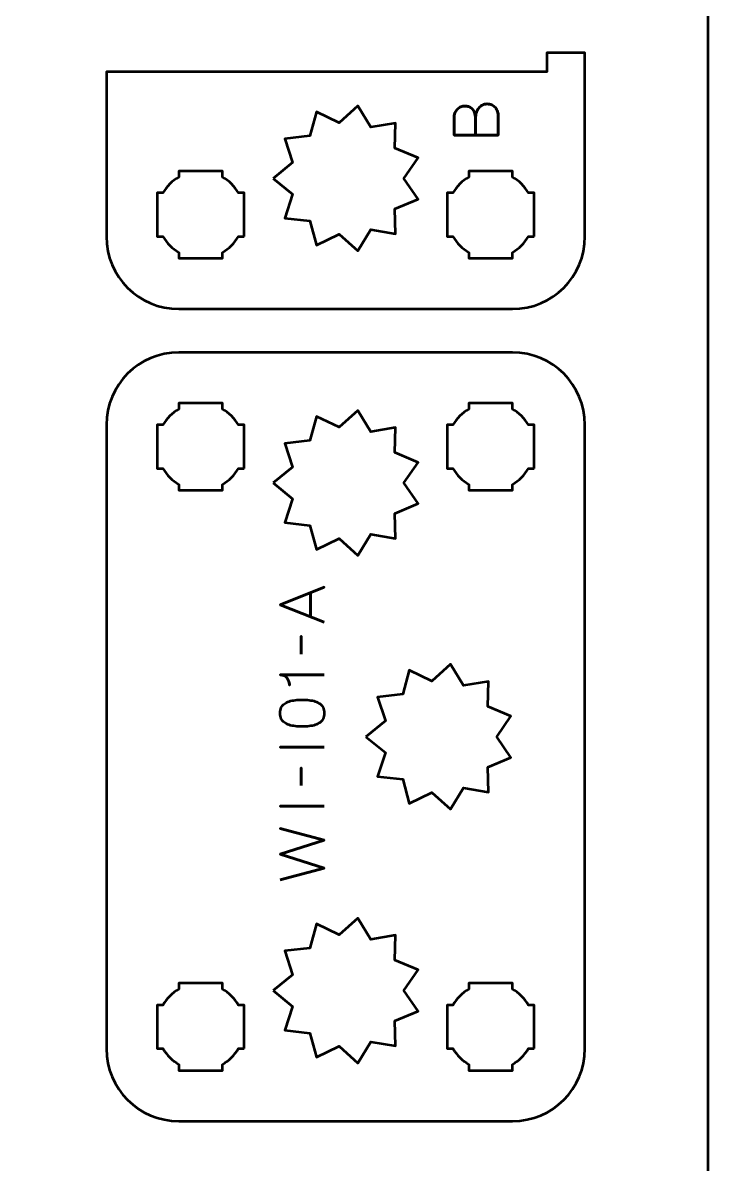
# Model space of a CAD drawing. Header units: centimetres. Extents: x -21 to 0, y -29.7 to 0.
# Drawn here: x -4.73 to 0, y -16.2 to -8.33 of the extents above; entities that cross this region are included whole.
import ezdxf

# ---------------------------------------------------------------- set-up
doc = ezdxf.new("R2010")
doc.units = ezdxf.units.CM
doc.header["$MEASUREMENT"] = 0
doc.layers.add('Layer 1', color=7, linetype='Continuous')

msp = doc.modelspace()

# ---------------------------------------------------------------- linework, layer by layer
at = {"layer": 'Layer 1', "color": 1, "lineweight": 53}
msp.add_open_spline([(-21.00003, -29.19995), (-21.00003, -29.19995), (-21.00003, -10.09992), (-21.00003, -10.09992), (-21.00003, -10.09992), (-21.00003, -10.01709), (-20.93286, -9.94992), (-20.85003, -9.94992), (-20.85003, -9.94992), (-20.7672, -9.94992), (-20.70003, -9.88275), (-20.70003, -9.79992), (-20.70003, -9.79992), (-20.70003, -9.71709), (-20.7672, -9.64992), (-20.85003, -9.64992), (-20.85003, -9.64992), (-20.93286, -9.64992), (-21.00003, -9.58275), (-21.00003, -9.49992), (-21.00003, -9.49992), (-21.00003, -9.41709), (-20.93286, -9.34992), (-20.85003, -9.34992), (-20.85003, -9.34992), (-20.7672, -9.34992), (-20.70003, -9.28275), (-20.70003, -9.19992), (-20.70003, -9.19992), (-20.70003, -9.11709), (-20.7672, -9.04992), (-20.85003, -9.04992), (-20.85003, -9.04992), (-20.93286, -9.04992), (-21.00003, -8.98275), (-21.00003, -8.89992), (-21.00003, -8.89992), (-21.00003, -8.81709), (-20.93286, -8.74992), (-20.85003, -8.74992), (-20.85003, -8.74992), (-20.7672, -8.74992), (-20.70003, -8.68275), (-20.70003, -8.59992), (-20.70003, -8.59992), (-20.70003, -8.51709), (-20.7672, -8.44992), (-20.85003, -8.44992), (-20.85003, -8.44992), (-20.93286, -8.44992), (-21.00003, -8.38275), (-21.00003, -8.29992), (-21.00003, -8.29992), (-21.00003, -8.21709), (-20.93286, -8.14992), (-20.85003, -8.14992), (-20.85003, -8.14992), (-20.7672, -8.14992), (-20.70003, -8.08275), (-20.70003, -7.99992), (-20.70003, -7.99992), (-20.70003, -7.91709), (-20.7672, -7.84992), (-20.85003, -7.84992), (-20.85003, -7.84992), (-20.93286, -7.84992), (-21.00003, -7.78275), (-21.00003, -7.69992), (-21.00003, -7.69992), (-21.00003, -7.61709), (-20.93286, -7.54992), (-20.85003, -7.54992), (-20.85003, -7.54992), (-20.7672, -7.54992), (-20.70003, -7.48275), (-20.70003, -7.39992), (-20.70003, -7.39992), (-20.70003, -7.31709), (-20.7672, -7.24992), (-20.85003, -7.24992), (-20.85003, -7.24992), (-20.93286, -7.24992), (-21.00003, -7.18275), (-21.00003, -7.09992), (-21.00003, -7.09992), (-21.00003, -7.01709), (-20.93286, -6.94992), (-20.85003, -6.94992), (-20.85003, -6.94992), (-20.7672, -6.94992), (-20.70003, -6.88275), (-20.70003, -6.79992), (-20.70003, -6.79992), (-20.70003, -6.71709), (-20.7672, -6.64992), (-20.85003, -6.64992), (-20.85003, -6.64992), (-20.93286, -6.64992), (-21.00003, -6.58275), (-21.00003, -6.49992), (-21.00003, -6.49992), (-21.00003, -6.41709), (-20.93286, -6.34992), (-20.85003, -6.34992), (-20.85003, -6.34992), (-20.7672, -6.34992), (-20.70003, -6.28275), (-20.70003, -6.19992), (-20.70003, -6.19992), (-20.70003, -6.11709), (-20.7672, -6.04992), (-20.85003, -6.04992), (-20.85003, -6.04992), (-20.93286, -6.04992), (-21.00003, -5.98275), (-21.00003, -5.89992), (-21.00003, -5.89992), (-21.00003, -5.81709), (-20.93286, -5.74992), (-20.85003, -5.74992), (-20.85003, -5.74992), (-20.7672, -5.74992), (-20.70003, -5.68275), (-20.70003, -5.59992), (-20.70003, -5.59992), (-20.70003, -5.51709), (-20.7672, -5.44992), (-20.85003, -5.44992), (-20.85003, -5.44992), (-20.93286, -5.44992), (-21.00003, -5.38275), (-21.00003, -5.29992), (-21.00003, -5.29992), (-21.00003, -5.21709), (-20.93286, -5.14992), (-20.85003, -5.14992), (-20.85003, -5.14992), (-20.7672, -5.14992), (-20.70003, -5.08275), (-20.70003, -4.99992), (-20.70003, -4.99992), (-20.70003, -4.91709), (-20.7672, -4.84992), (-20.85003, -4.84992), (-20.85003, -4.84992), (-20.93286, -4.84992), (-21.00003, -4.78275), (-21.00003, -4.69992), (-21.00003, -4.69992), (-21.00003, -4.61709), (-20.93286, -4.54992), (-20.85003, -4.54992), (-20.85003, -4.54992), (-20.7672, -4.54992), (-20.70003, -4.48275), (-20.70003, -4.39992), (-20.70003, -4.39992), (-20.70003, -4.31709), (-20.7672, -4.24992), (-20.85003, -4.24992), (-20.85003, -4.24992), (-20.93286, -4.24992), (-21.00003, -4.18275), (-21.00003, -4.09992), (-21.00003, -4.09992), (-21.00003, -4.01709), (-20.93286, -3.94992), (-20.85003, -3.94992), (-20.85003, -3.94992), (-20.7672, -3.94992), (-20.70003, -3.88275), (-20.70003, -3.79992), (-20.70003, -3.79992), (-20.70003, -3.71709), (-20.7672, -3.64992), (-20.85003, -3.64992), (-20.85003, -3.64992), (-20.93286, -3.64992), (-21.00003, -3.58275), (-21.00003, -3.49992), (-21.00003, -3.49992), (-21.00003, -3.41709), (-20.93286, -3.34992), (-20.85003, -3.34992), (-20.85003, -3.34992), (-20.7672, -3.34992), (-20.70003, -3.28275), (-20.70003, -3.19992), (-20.70003, -3.19992), (-20.70003, -3.11709), (-20.7672, -3.04992), (-20.85003, -3.04992), (-20.85003, -3.04992), (-20.93286, -3.04992), (-21.00003, -2.98275), (-21.00003, -2.89992), (-21.00003, -2.89992), (-21.00003, -2.81709), (-20.93286, -2.74992), (-20.85003, -2.74992), (-20.85003, -2.74992), (-20.7672, -2.74992), (-20.70003, -2.68275), (-20.70003, -2.59992), (-20.70003, -2.59992), (-20.70003, -2.51709), (-20.7672, -2.44992), (-20.85003, -2.44992), (-20.85003, -2.44992), (-20.93286, -2.44992), (-21.00003, -2.38275), (-21.00003, -2.29992), (-21.00003, -2.29992), (-21.00003, -2.21709), (-20.93286, -2.14992), (-20.85003, -2.14992), (-20.85003, -2.14992), (-20.7672, -2.14992), (-20.70003, -2.08275), (-20.70003, -1.99992), (-20.70003, -1.99992), (-20.70003, -1.91709), (-20.7672, -1.84992), (-20.85003, -1.84992), (-20.85003, -1.84992), (-20.93286, -1.84992), (-21.00003, -1.78275), (-21.00003, -1.69992), (-21.00003, -1.69992), (-21.00003, -1.61709), (-20.93286, -1.54992), (-20.85003, -1.54992), (-20.85003, -1.54992), (-20.7672, -1.54992), (-20.70003, -1.48275), (-20.70003, -1.39992), (-20.70003, -1.39992), (-20.70003, -1.31709), (-20.7672, -1.24992), (-20.85003, -1.24992), (-20.85003, -1.24992), (-20.93286, -1.24992), (-21.00003, -1.18275), (-21.00003, -1.09992), (-21.00003, -1.09992), (-21.00003, -1.09992), (-21.00003, -0.49992), (-21.00003, -0.49992), (-21.00003, -0.49992), (-21.00003, -0.22295), (-20.77694, 0.00004), (-20.49994, 0.00004), (-20.49994, 0.00004), (-20.49994, 0.00004), (-0.50008, 0.00004), (-0.50008, 0.00004), (-0.50008, 0.00004), (-0.22294, 0.00004), (0.00002, -0.22295), (0.00002, -0.49992), (0.00002, -0.49992), (0.00002, -0.49992), (0.00002, -29.19995), (0.00002, -29.19995), (0.00002, -29.19995), (0.00002, -29.47695), (-0.22294, -29.70004), (-0.50008, -29.70004), (-0.50008, -29.70004), (-0.50008, -29.70004), (-20.49994, -29.70004), (-20.49994, -29.70004), (-20.49994, -29.70004), (-20.77694, -29.70004), (-21.00003, -29.47695), (-21.00003, -29.19995)], degree=3, knots=[0, 0, 0, 0, 0.0144928, 0.0144928, 0.0144928, 0.0144928, 0.0289855, 0.0289855, 0.0289855, 0.0289855, 0.0434783, 0.0434783, 0.0434783, 0.0434783, 0.057971, 0.057971, 0.057971, 0.057971, 0.0724638, 0.0724638, 0.0724638, 0.0724638, 0.0869565, 0.0869565, 0.0869565, 0.0869565, 0.1014493, 0.1014493, 0.1014493, 0.1014493, 0.115942, 0.115942, 0.115942, 0.115942, 0.1304348, 0.1304348, 0.1304348, 0.1304348, 0.1449275, 0.1449275, 0.1449275, 0.1449275, 0.1594203, 0.1594203, 0.1594203, 0.1594203, 0.173913, 0.173913, 0.173913, 0.173913, 0.1884058, 0.1884058, 0.1884058, 0.1884058, 0.2028986, 0.2028986, 0.2028986, 0.2028986, 0.2173913, 0.2173913, 0.2173913, 0.2173913, 0.2318841, 0.2318841, 0.2318841, 0.2318841, 0.2463768, 0.2463768, 0.2463768, 0.2463768, 0.2608696, 0.2608696, 0.2608696, 0.2608696, 0.2753623, 0.2753623, 0.2753623, 0.2753623, 0.2898551, 0.2898551, 0.2898551, 0.2898551, 0.3043478, 0.3043478, 0.3043478, 0.3043478, 0.3188406, 0.3188406, 0.3188406, 0.3188406, 0.3333333, 0.3333333, 0.3333333, 0.3333333, 0.3478261, 0.3478261, 0.3478261, 0.3478261, 0.3623188, 0.3623188, 0.3623188, 0.3623188, 0.3768116, 0.3768116, 0.3768116, 0.3768116, 0.3913043, 0.3913043, 0.3913043, 0.3913043, 0.4057971, 0.4057971, 0.4057971, 0.4057971, 0.4202899, 0.4202899, 0.4202899, 0.4202899, 0.4347826, 0.4347826, 0.4347826, 0.4347826, 0.4492754, 0.4492754, 0.4492754, 0.4492754, 0.4637681, 0.4637681, 0.4637681, 0.4637681, 0.4782609, 0.4782609, 0.4782609, 0.4782609, 0.4927536, 0.4927536, 0.4927536, 0.4927536, 0.5072464, 0.5072464, 0.5072464, 0.5072464, 0.5217391, 0.5217391, 0.5217391, 0.5217391, 0.5362319, 0.5362319, 0.5362319, 0.5362319, 0.5507246, 0.5507246, 0.5507246, 0.5507246, 0.5652174, 0.5652174, 0.5652174, 0.5652174, 0.5797101, 0.5797101, 0.5797101, 0.5797101, 0.5942029, 0.5942029, 0.5942029, 0.5942029, 0.6086957, 0.6086957, 0.6086957, 0.6086957, 0.6231884, 0.6231884, 0.6231884, 0.6231884, 0.6376812, 0.6376812, 0.6376812, 0.6376812, 0.6521739, 0.6521739, 0.6521739, 0.6521739, 0.6666667, 0.6666667, 0.6666667, 0.6666667, 0.6811594, 0.6811594, 0.6811594, 0.6811594, 0.6956522, 0.6956522, 0.6956522, 0.6956522, 0.7101449, 0.7101449, 0.7101449, 0.7101449, 0.7246377, 0.7246377, 0.7246377, 0.7246377, 0.7391304, 0.7391304, 0.7391304, 0.7391304, 0.7536232, 0.7536232, 0.7536232, 0.7536232, 0.7681159, 0.7681159, 0.7681159, 0.7681159, 0.7826087, 0.7826087, 0.7826087, 0.7826087, 0.7971014, 0.7971014, 0.7971014, 0.7971014, 0.8115942, 0.8115942, 0.8115942, 0.8115942, 0.826087, 0.826087, 0.826087, 0.826087, 0.8405797, 0.8405797, 0.8405797, 0.8405797, 0.8550725, 0.8550725, 0.8550725, 0.8550725, 0.8695652, 0.8695652, 0.8695652, 0.8695652, 0.884058, 0.884058, 0.884058, 0.884058, 0.8985507, 0.8985507, 0.8985507, 0.8985507, 0.9130435, 0.9130435, 0.9130435, 0.9130435, 0.9275362, 0.9275362, 0.9275362, 0.9275362, 0.942029, 0.942029, 0.942029, 0.942029, 0.9565217, 0.9565217, 0.9565217, 0.9565217, 0.9710145, 0.9710145, 0.9710145, 0.9710145, 0.9855072, 0.9855072, 0.9855072, 0.9855072, 1, 1, 1, 1], dxfattribs=at)
at = {"layer": 'Layer 1', "color": 3, "lineweight": 53}
for points in [[(-4.15003, -9.79994), (-4.15003, -9.79994), (-4.15003, -8.66602), (-4.15003, -8.66602), (-4.15003, -8.66602), (-4.15003, -8.66602), (-1.11247, -8.666), (-1.11247, -8.666), (-1.11247, -8.666), (-1.11247, -8.666), (-1.11247, -8.535), (-1.11247, -8.535), (-1.11247, -8.535), (-1.11247, -8.535), (-0.84997, -8.53502), (-0.84997, -8.53502), (-0.84997, -8.53502), (-0.84997, -8.53502), (-0.84997, -9.79994), (-0.84997, -9.79994), (-0.84997, -9.79994), (-0.84997, -10.07694), (-1.07293, -10.30003), (-1.35007, -10.30003), (-1.35007, -10.30003), (-1.35007, -10.30003), (-3.64994, -10.30003), (-3.64994, -10.30003), (-3.64994, -10.30003), (-3.92694, -10.30003), (-4.15003, -10.07694), (-4.15003, -9.79994)], [(-4.15003, -15.39994), (-4.15003, -15.39994), (-4.15003, -11.10007), (-4.15003, -11.10007), (-4.15003, -11.10007), (-4.15003, -10.82293), (-3.92694, -10.59997), (-3.64994, -10.59997), (-3.64994, -10.59997), (-3.64994, -10.59997), (-1.35007, -10.59997), (-1.35007, -10.59997), (-1.35007, -10.59997), (-1.07293, -10.59997), (-0.84997, -10.82293), (-0.84997, -11.10007), (-0.84997, -11.10007), (-0.84997, -11.10007), (-0.84997, -15.39994), (-0.84997, -15.39994), (-0.84997, -15.39994), (-0.84997, -15.67694), (-1.07293, -15.90003), (-1.35007, -15.90003), (-1.35007, -15.90003), (-1.35007, -15.90003), (-3.64994, -15.90003), (-3.64994, -15.90003), (-3.64994, -15.90003), (-3.92694, -15.90003), (-4.15003, -15.67694), (-4.15003, -15.39994)]]:
    msp.add_open_spline(points, degree=3, knots=[0, 0, 0, 0, 0.125, 0.125, 0.125, 0.125, 0.25, 0.25, 0.25, 0.25, 0.375, 0.375, 0.375, 0.375, 0.5, 0.5, 0.5, 0.5, 0.625, 0.625, 0.625, 0.625, 0.75, 0.75, 0.75, 0.75, 0.875, 0.875, 0.875, 0.875, 1, 1, 1, 1], dxfattribs=at)
at = {"layer": 'Layer 1', "color": 5, "lineweight": 53}
for points, knots in [([(-1.60445, -9.10271), (-1.60445, -9.10271), (-1.60445, -8.98545), (-1.60445, -8.98545), (-1.60445, -8.98545), (-1.60452, -8.97021), (-1.60663, -8.95723), (-1.6108, -8.94629), (-1.6108, -8.94629), (-1.61489, -8.93542), (-1.62046, -8.92661), (-1.62745, -8.91976), (-1.62745, -8.91976), (-1.63443, -8.91292), (-1.64233, -8.90798), (-1.65108, -8.90487), (-1.65108, -8.90487), (-1.65976, -8.90184), (-1.66879, -8.90043), (-1.6781, -8.90078), (-1.6781, -8.90078), (-1.68742, -8.90121), (-1.69645, -8.90318), (-1.70527, -8.90671), (-1.70527, -8.90671), (-1.71409, -8.91017), (-1.72206, -8.91539), (-1.72919, -8.92223), (-1.72919, -8.92223), (-1.73631, -8.92907), (-1.74196, -8.93761), (-1.74612, -8.94798), (-1.74612, -8.94798), (-1.75035, -8.95836), (-1.75254, -8.97056), (-1.75261, -8.9846), (-1.75261, -8.9846), (-1.75261, -8.9846), (-1.75261, -9.10271), (-1.75261, -9.10271), (-1.75261, -9.10271), (-1.75261, -9.10271), (-1.44739, -9.10271), (-1.44739, -9.10271), (-1.44739, -9.10271), (-1.44739, -9.10271), (-1.44739, -8.97275), (-1.44739, -8.97275), (-1.44739, -8.97275), (-1.44739, -8.96061), (-1.44915, -8.94932), (-1.45261, -8.93888), (-1.45261, -8.93888), (-1.45614, -8.92844), (-1.46115, -8.91934), (-1.46778, -8.91144), (-1.46778, -8.91144), (-1.47448, -8.9036), (-1.48253, -8.89747), (-1.49205, -8.89309), (-1.49205, -8.89309), (-1.50158, -8.88872), (-1.51237, -8.88646), (-1.52444, -8.88639), (-1.52444, -8.88639), (-1.53657, -8.88667), (-1.54751, -8.88921), (-1.55731, -8.89408), (-1.55731, -8.89408), (-1.56712, -8.89895), (-1.57552, -8.90572), (-1.5825, -8.91447), (-1.5825, -8.91447), (-1.58956, -8.92322), (-1.59499, -8.93366), (-1.59873, -8.94566), (-1.59873, -8.94566), (-1.60247, -8.95765), (-1.60437, -8.97091), (-1.60445, -8.98545), (-1.60445, -8.98545), (-1.60437, -8.97091), (-1.60247, -8.95765), (-1.59873, -8.94566), (-1.59873, -8.94566), (-1.59499, -8.93366), (-1.58956, -8.92322), (-1.5825, -8.91447), (-1.5825, -8.91447), (-1.57552, -8.90572), (-1.56712, -8.89895), (-1.55731, -8.89408), (-1.55731, -8.89408), (-1.54751, -8.88921), (-1.53657, -8.88667), (-1.52444, -8.88639), (-1.52444, -8.88639), (-1.51237, -8.88646), (-1.50158, -8.88872), (-1.49205, -8.89309), (-1.49205, -8.89309), (-1.48253, -8.89747), (-1.47448, -8.9036), (-1.46778, -8.91144), (-1.46778, -8.91144), (-1.46115, -8.91934), (-1.45614, -8.92844), (-1.45261, -8.93888), (-1.45261, -8.93888), (-1.44915, -8.94932), (-1.44739, -8.96061), (-1.44739, -8.97275), (-1.44739, -8.97275), (-1.44739, -8.97275), (-1.44739, -9.10271), (-1.44739, -9.10271), (-1.44739, -9.10271), (-1.44739, -9.10271), (-1.75261, -9.10271), (-1.75261, -9.10271), (-1.75261, -9.10271), (-1.75261, -9.10271), (-1.75261, -8.9846), (-1.75261, -8.9846), (-1.75261, -8.9846), (-1.75254, -8.97056), (-1.75035, -8.95836), (-1.74612, -8.94798), (-1.74612, -8.94798), (-1.74196, -8.93761), (-1.73631, -8.92907), (-1.72919, -8.92223), (-1.72919, -8.92223), (-1.72206, -8.91539), (-1.71409, -8.91017), (-1.70527, -8.90671), (-1.70527, -8.90671), (-1.69645, -8.90318), (-1.68742, -8.90121), (-1.6781, -8.90078), (-1.6781, -8.90078), (-1.66879, -8.90043), (-1.65976, -8.90184), (-1.65108, -8.90487), (-1.65108, -8.90487), (-1.64233, -8.90798), (-1.63443, -8.91292), (-1.62745, -8.91976), (-1.62745, -8.91976), (-1.62046, -8.92661), (-1.61489, -8.93542), (-1.6108, -8.94629), (-1.6108, -8.94629), (-1.60663, -8.95723), (-1.60452, -8.97021), (-1.60445, -8.98545), (-1.60445, -8.98545), (-1.60445, -8.98545), (-1.60445, -9.10271), (-1.60445, -9.10271)], [0, 0, 0, 0, 0.025, 0.025, 0.025, 0.025, 0.05, 0.05, 0.05, 0.05, 0.075, 0.075, 0.075, 0.075, 0.1, 0.1, 0.1, 0.1, 0.125, 0.125, 0.125, 0.125, 0.15, 0.15, 0.15, 0.15, 0.175, 0.175, 0.175, 0.175, 0.2, 0.2, 0.2, 0.2, 0.225, 0.225, 0.225, 0.225, 0.25, 0.25, 0.25, 0.25, 0.275, 0.275, 0.275, 0.275, 0.3, 0.3, 0.3, 0.3, 0.325, 0.325, 0.325, 0.325, 0.35, 0.35, 0.35, 0.35, 0.375, 0.375, 0.375, 0.375, 0.4, 0.4, 0.4, 0.4, 0.425, 0.425, 0.425, 0.425, 0.45, 0.45, 0.45, 0.45, 0.475, 0.475, 0.475, 0.475, 0.5, 0.5, 0.5, 0.5, 0.525, 0.525, 0.525, 0.525, 0.55, 0.55, 0.55, 0.55, 0.575, 0.575, 0.575, 0.575, 0.6, 0.6, 0.6, 0.6, 0.625, 0.625, 0.625, 0.625, 0.65, 0.65, 0.65, 0.65, 0.675, 0.675, 0.675, 0.675, 0.7, 0.7, 0.7, 0.7, 0.725, 0.725, 0.725, 0.725, 0.75, 0.75, 0.75, 0.75, 0.775, 0.775, 0.775, 0.775, 0.8, 0.8, 0.8, 0.8, 0.825, 0.825, 0.825, 0.825, 0.85, 0.85, 0.85, 0.85, 0.875, 0.875, 0.875, 0.875, 0.9, 0.9, 0.9, 0.9, 0.925, 0.925, 0.925, 0.925, 0.95, 0.95, 0.95, 0.95, 0.975, 0.975, 0.975, 0.975, 1, 1, 1, 1]), ([(-2.64739, -12.46028), (-2.64739, -12.46028), (-2.95261, -12.33921), (-2.95261, -12.33921), (-2.95261, -12.33921), (-2.95261, -12.33921), (-2.64739, -12.21771), (-2.64739, -12.21771), (-2.64739, -12.21771), (-2.64739, -12.21771), (-2.95261, -12.33921), (-2.95261, -12.33921), (-2.95261, -12.33921), (-2.95261, -12.33921), (-2.64739, -12.46028), (-2.64739, -12.46028)], [0, 0, 0, 0, 0.25, 0.25, 0.25, 0.25, 0.5, 0.5, 0.5, 0.5, 0.75, 0.75, 0.75, 0.75, 1, 1, 1, 1]), ([(-2.74349, -12.42218), (-2.74349, -12.42218), (-2.74349, -12.25624), (-2.74349, -12.25624), (-2.74349, -12.25624), (-2.74349, -12.25624), (-2.74349, -12.42218), (-2.74349, -12.42218)], [0, 0, 0, 0, 0.5, 0.5, 0.5, 0.5, 1, 1, 1, 1]), ([(-2.80699, -12.68041), (-2.80699, -12.68041), (-2.80699, -12.55722), (-2.80699, -12.55722), (-2.80699, -12.55722), (-2.80699, -12.55722), (-2.80699, -12.68041), (-2.80699, -12.68041)], [0, 0, 0, 0, 0.5, 0.5, 0.5, 0.5, 1, 1, 1, 1]), ([(-2.64739, -12.82264), (-2.64739, -12.82264), (-2.95261, -12.82264), (-2.95261, -12.82264), (-2.95261, -12.82264), (-2.94224, -12.82271), (-2.93335, -12.82455), (-2.92594, -12.82808), (-2.92594, -12.82808), (-2.91846, -12.83153), (-2.91232, -12.83612), (-2.90739, -12.84176), (-2.90739, -12.84176), (-2.90245, -12.84741), (-2.8985, -12.85348), (-2.89553, -12.85997), (-2.89553, -12.85997), (-2.89264, -12.86646), (-2.89045, -12.87274), (-2.88911, -12.87881), (-2.88911, -12.87881), (-2.8877, -12.88494), (-2.88685, -12.89017), (-2.88657, -12.89461), (-2.88657, -12.89461), (-2.88685, -12.89017), (-2.8877, -12.88494), (-2.88911, -12.87881), (-2.88911, -12.87881), (-2.89045, -12.87274), (-2.89264, -12.86646), (-2.89553, -12.85997), (-2.89553, -12.85997), (-2.8985, -12.85348), (-2.90245, -12.84741), (-2.90739, -12.84176), (-2.90739, -12.84176), (-2.91232, -12.83612), (-2.91846, -12.83153), (-2.92594, -12.82808), (-2.92594, -12.82808), (-2.93335, -12.82455), (-2.94224, -12.82271), (-2.95261, -12.82264), (-2.95261, -12.82264), (-2.95261, -12.82264), (-2.64739, -12.82264), (-2.64739, -12.82264)], [0, 0, 0, 0, 0.0833333, 0.0833333, 0.0833333, 0.0833333, 0.1666667, 0.1666667, 0.1666667, 0.1666667, 0.25, 0.25, 0.25, 0.25, 0.3333333, 0.3333333, 0.3333333, 0.3333333, 0.4166667, 0.4166667, 0.4166667, 0.4166667, 0.5, 0.5, 0.5, 0.5, 0.5833333, 0.5833333, 0.5833333, 0.5833333, 0.6666667, 0.6666667, 0.6666667, 0.6666667, 0.75, 0.75, 0.75, 0.75, 0.8333333, 0.8333333, 0.8333333, 0.8333333, 0.9166667, 0.9166667, 0.9166667, 0.9166667, 1, 1, 1, 1]), ([(-2.64739, -13.08722), (-2.64746, -13.07241), (-2.65007, -13.05964), (-2.65515, -13.04898), (-2.65515, -13.04898), (-2.66023, -13.0384), (-2.6675, -13.02958), (-2.67674, -13.02253), (-2.67674, -13.02253), (-2.68605, -13.01554), (-2.69706, -13.01004), (-2.70976, -13.00595), (-2.70976, -13.00595), (-2.72246, -13.00192), (-2.73636, -12.99903), (-2.7516, -12.99741), (-2.7516, -12.99741), (-2.76684, -12.99571), (-2.78286, -12.99487), (-2.79979, -12.99494), (-2.79979, -12.99494), (-2.81665, -12.99487), (-2.83267, -12.99571), (-2.84784, -12.99741), (-2.84784, -12.99741), (-2.86301, -12.99903), (-2.87698, -13.00192), (-2.88968, -13.00595), (-2.88968, -13.00595), (-2.90231, -13.01004), (-2.91331, -13.01554), (-2.9227, -13.02253), (-2.9227, -13.02253), (-2.93201, -13.02958), (-2.93928, -13.0384), (-2.94436, -13.04898), (-2.94436, -13.04898), (-2.94951, -13.05964), (-2.95212, -13.07241), (-2.95219, -13.08722), (-2.95219, -13.08722), (-2.95212, -13.10204), (-2.94951, -13.11481), (-2.94436, -13.12547), (-2.94436, -13.12547), (-2.93928, -13.13605), (-2.93201, -13.14487), (-2.9227, -13.15192), (-2.9227, -13.15192), (-2.91331, -13.15891), (-2.90231, -13.16441), (-2.88968, -13.1685), (-2.88968, -13.1685), (-2.87698, -13.17253), (-2.86301, -13.17542), (-2.84784, -13.17704), (-2.84784, -13.17704), (-2.83267, -13.17873), (-2.81665, -13.17958), (-2.79979, -13.17951), (-2.79979, -13.17951), (-2.78286, -13.17958), (-2.76684, -13.17873), (-2.7516, -13.17704), (-2.7516, -13.17704), (-2.73636, -13.17542), (-2.72246, -13.17253), (-2.70976, -13.1685), (-2.70976, -13.1685), (-2.69706, -13.16441), (-2.68605, -13.15891), (-2.67674, -13.15192), (-2.67674, -13.15192), (-2.6675, -13.14487), (-2.66023, -13.13605), (-2.65515, -13.12547), (-2.65515, -13.12547), (-2.65007, -13.11481), (-2.64746, -13.10204), (-2.64739, -13.08722)], [0, 0, 0, 0, 0.05, 0.05, 0.05, 0.05, 0.1, 0.1, 0.1, 0.1, 0.15, 0.15, 0.15, 0.15, 0.2, 0.2, 0.2, 0.2, 0.25, 0.25, 0.25, 0.25, 0.3, 0.3, 0.3, 0.3, 0.35, 0.35, 0.35, 0.35, 0.4, 0.4, 0.4, 0.4, 0.45, 0.45, 0.45, 0.45, 0.5, 0.5, 0.5, 0.5, 0.55, 0.55, 0.55, 0.55, 0.6, 0.6, 0.6, 0.6, 0.65, 0.65, 0.65, 0.65, 0.7, 0.7, 0.7, 0.7, 0.75, 0.75, 0.75, 0.75, 0.8, 0.8, 0.8, 0.8, 0.85, 0.85, 0.85, 0.85, 0.9, 0.9, 0.9, 0.9, 0.95, 0.95, 0.95, 0.95, 1, 1, 1, 1]), ([(-2.64739, -13.08722), (-2.64746, -13.07241), (-2.65007, -13.05964), (-2.65515, -13.04898), (-2.65515, -13.04898), (-2.66023, -13.0384), (-2.6675, -13.02958), (-2.67674, -13.02253), (-2.67674, -13.02253), (-2.68605, -13.01554), (-2.69706, -13.01004), (-2.70976, -13.00595), (-2.70976, -13.00595), (-2.72246, -13.00192), (-2.73636, -12.99903), (-2.7516, -12.99741), (-2.7516, -12.99741), (-2.76684, -12.99571), (-2.78286, -12.99487), (-2.79979, -12.99494), (-2.79979, -12.99494), (-2.81665, -12.99487), (-2.83267, -12.99571), (-2.84784, -12.99741), (-2.84784, -12.99741), (-2.86301, -12.99903), (-2.87698, -13.00192), (-2.88968, -13.00595), (-2.88968, -13.00595), (-2.90231, -13.01004), (-2.91331, -13.01554), (-2.9227, -13.02253), (-2.9227, -13.02253), (-2.93201, -13.02958), (-2.93928, -13.0384), (-2.94436, -13.04898), (-2.94436, -13.04898), (-2.94951, -13.05964), (-2.95212, -13.07241), (-2.95219, -13.08722), (-2.95219, -13.08722), (-2.95212, -13.10204), (-2.94951, -13.11481), (-2.94436, -13.12547), (-2.94436, -13.12547), (-2.93928, -13.13605), (-2.93201, -13.14487), (-2.9227, -13.15192), (-2.9227, -13.15192), (-2.91331, -13.15891), (-2.90231, -13.16441), (-2.88968, -13.1685), (-2.88968, -13.1685), (-2.87698, -13.17253), (-2.86301, -13.17542), (-2.84784, -13.17704), (-2.84784, -13.17704), (-2.83267, -13.17873), (-2.81665, -13.17958), (-2.79979, -13.17951), (-2.79979, -13.17951), (-2.78286, -13.17958), (-2.76684, -13.17873), (-2.7516, -13.17704), (-2.7516, -13.17704), (-2.73636, -13.17542), (-2.72246, -13.17253), (-2.70976, -13.1685), (-2.70976, -13.1685), (-2.69706, -13.16441), (-2.68605, -13.15891), (-2.67674, -13.15192), (-2.67674, -13.15192), (-2.6675, -13.14487), (-2.66023, -13.13605), (-2.65515, -13.12547), (-2.65515, -13.12547), (-2.65007, -13.11481), (-2.64746, -13.10204), (-2.64739, -13.08722)], [0, 0, 0, 0, 0.05, 0.05, 0.05, 0.05, 0.1, 0.1, 0.1, 0.1, 0.15, 0.15, 0.15, 0.15, 0.2, 0.2, 0.2, 0.2, 0.25, 0.25, 0.25, 0.25, 0.3, 0.3, 0.3, 0.3, 0.35, 0.35, 0.35, 0.35, 0.4, 0.4, 0.4, 0.4, 0.45, 0.45, 0.45, 0.45, 0.5, 0.5, 0.5, 0.5, 0.55, 0.55, 0.55, 0.55, 0.6, 0.6, 0.6, 0.6, 0.65, 0.65, 0.65, 0.65, 0.7, 0.7, 0.7, 0.7, 0.75, 0.75, 0.75, 0.75, 0.8, 0.8, 0.8, 0.8, 0.85, 0.85, 0.85, 0.85, 0.9, 0.9, 0.9, 0.9, 0.95, 0.95, 0.95, 0.95, 1, 1, 1, 1]), ([(-2.64739, -13.32048), (-2.64739, -13.32048), (-2.95261, -13.32048), (-2.95261, -13.32048), (-2.95261, -13.32048), (-2.95261, -13.32048), (-2.64739, -13.32048), (-2.64739, -13.32048)], [0, 0, 0, 0, 0.5, 0.5, 0.5, 0.5, 1, 1, 1, 1]), ([(-2.80699, -13.58633), (-2.80699, -13.58633), (-2.80699, -13.46314), (-2.80699, -13.46314), (-2.80699, -13.46314), (-2.80699, -13.46314), (-2.80699, -13.58633), (-2.80699, -13.58633)], [0, 0, 0, 0, 0.5, 0.5, 0.5, 0.5, 1, 1, 1, 1]), ([(-2.64739, -13.7273), (-2.64739, -13.7273), (-2.95261, -13.7273), (-2.95261, -13.7273), (-2.95261, -13.7273), (-2.95261, -13.7273), (-2.64739, -13.7273), (-2.64739, -13.7273)], [0, 0, 0, 0, 0.5, 0.5, 0.5, 0.5, 1, 1, 1, 1]), ([(-2.95261, -14.23657), (-2.95261, -14.23657), (-2.64739, -14.15614), (-2.64739, -14.15614), (-2.64739, -14.15614), (-2.64739, -14.15614), (-2.95261, -14.0592), (-2.95261, -14.0592), (-2.95261, -14.0592), (-2.95261, -14.0592), (-2.64739, -13.96225), (-2.64739, -13.96225), (-2.64739, -13.96225), (-2.64739, -13.96225), (-2.95261, -13.88182), (-2.95261, -13.88182), (-2.95261, -13.88182), (-2.95261, -13.88182), (-2.64739, -13.96225), (-2.64739, -13.96225), (-2.64739, -13.96225), (-2.64739, -13.96225), (-2.95261, -14.0592), (-2.95261, -14.0592), (-2.95261, -14.0592), (-2.95261, -14.0592), (-2.64739, -14.15614), (-2.64739, -14.15614), (-2.64739, -14.15614), (-2.64739, -14.15614), (-2.95261, -14.23657), (-2.95261, -14.23657)], [0, 0, 0, 0, 0.125, 0.125, 0.125, 0.125, 0.25, 0.25, 0.25, 0.25, 0.375, 0.375, 0.375, 0.375, 0.5, 0.5, 0.5, 0.5, 0.625, 0.625, 0.625, 0.625, 0.75, 0.75, 0.75, 0.75, 0.875, 0.875, 0.875, 0.875, 1, 1, 1, 1])]:
    msp.add_open_spline(points, degree=3, knots=knots, dxfattribs=at)
at = {"layer": 'Layer 1', "lineweight": 53}
for points, knots in [([(-3, -9.4), (-3, -9.4), (-2.86553, -9.29076), (-2.86553, -9.29076), (-2.86553, -9.29076), (-2.86553, -9.29076), (-2.91898, -9.12689), (-2.91898, -9.12689), (-2.91898, -9.12689), (-2.91898, -9.12689), (-2.74619, -9.10696), (-2.74619, -9.10696), (-2.74619, -9.10696), (-2.74619, -9.10696), (-2.70167, -8.9405), (-2.70167, -8.9405), (-2.70167, -8.9405), (-2.70167, -8.9405), (-2.54542, -9.0162), (-2.54542, -9.0162), (-2.54542, -9.0162), (-2.54542, -9.0162), (-2.41703, -8.9), (-2.41703, -8.9), (-2.41703, -8.9), (-2.41703, -8.9), (-2.32693, -9.04729), (-2.32693, -9.04729), (-2.32693, -9.04729), (-2.32693, -9.04729), (-2.15547, -9.01824), (-2.15547, -9.01824), (-2.15547, -9.01824), (-2.15547, -9.01824), (-2.16012, -9.19037), (-2.16012, -9.19037), (-2.16012, -9.19037), (-2.16012, -9.19037), (-2, -9.25769), (-2, -9.25769), (-2, -9.25769), (-2, -9.25769), (-2.09793, -9.4), (-2.09793, -9.4), (-2.09793, -9.4), (-2.09793, -9.4), (-2, -9.54231), (-2, -9.54231), (-2, -9.54231), (-2, -9.54231), (-2.16012, -9.60963), (-2.16012, -9.60963), (-2.16012, -9.60963), (-2.16012, -9.60963), (-2.15547, -9.78176), (-2.15547, -9.78176), (-2.15547, -9.78176), (-2.15547, -9.78176), (-2.32693, -9.75271), (-2.32693, -9.75271), (-2.32693, -9.75271), (-2.32693, -9.75271), (-2.41703, -9.9), (-2.41703, -9.9), (-2.41703, -9.9), (-2.41703, -9.9), (-2.54542, -9.7838), (-2.54542, -9.7838), (-2.54542, -9.7838), (-2.54542, -9.7838), (-2.70167, -9.8595), (-2.70167, -9.8595), (-2.70167, -9.8595), (-2.70167, -9.8595), (-2.74619, -9.69304), (-2.74619, -9.69304), (-2.74619, -9.69304), (-2.74619, -9.69304), (-2.91898, -9.67311), (-2.91898, -9.67311), (-2.91898, -9.67311), (-2.91898, -9.67311), (-2.86553, -9.50924), (-2.86553, -9.50924), (-2.86553, -9.50924), (-2.86553, -9.50924), (-3, -9.4), (-3, -9.4)], [0, 0, 0, 0, 0.0454545, 0.0454545, 0.0454545, 0.0454545, 0.0909091, 0.0909091, 0.0909091, 0.0909091, 0.1363636, 0.1363636, 0.1363636, 0.1363636, 0.1818182, 0.1818182, 0.1818182, 0.1818182, 0.2272727, 0.2272727, 0.2272727, 0.2272727, 0.2727273, 0.2727273, 0.2727273, 0.2727273, 0.3181818, 0.3181818, 0.3181818, 0.3181818, 0.3636364, 0.3636364, 0.3636364, 0.3636364, 0.4090909, 0.4090909, 0.4090909, 0.4090909, 0.4545455, 0.4545455, 0.4545455, 0.4545455, 0.5, 0.5, 0.5, 0.5, 0.5454545, 0.5454545, 0.5454545, 0.5454545, 0.5909091, 0.5909091, 0.5909091, 0.5909091, 0.6363636, 0.6363636, 0.6363636, 0.6363636, 0.6818182, 0.6818182, 0.6818182, 0.6818182, 0.7272727, 0.7272727, 0.7272727, 0.7272727, 0.7727273, 0.7727273, 0.7727273, 0.7727273, 0.8181818, 0.8181818, 0.8181818, 0.8181818, 0.8636364, 0.8636364, 0.8636364, 0.8636364, 0.9090909, 0.9090909, 0.9090909, 0.9090909, 0.9545455, 0.9545455, 0.9545455, 0.9545455, 1, 1, 1, 1]), ([(-3.2, -9.79994), (-3.2, -9.79994), (-3.24011, -9.79994), (-3.24011, -9.79994), (-3.24011, -9.79994), (-3.26643, -9.84555), (-3.30446, -9.88347), (-3.34993, -9.90979), (-3.34993, -9.90979), (-3.34993, -9.90979), (-3.34993, -9.95001), (-3.34993, -9.95001), (-3.34993, -9.95001), (-3.34993, -9.95001), (-3.5, -9.95001), (-3.5, -9.95001), (-3.5, -9.95001), (-3.5, -9.95001), (-3.64994, -9.95001), (-3.64994, -9.95001), (-3.64994, -9.95001), (-3.64994, -9.95001), (-3.64994, -9.90979), (-3.64994, -9.90979), (-3.64994, -9.90979), (-3.69555, -9.88347), (-3.73347, -9.84555), (-3.75979, -9.79994), (-3.75979, -9.79994), (-3.75979, -9.79994), (-3.80001, -9.79994), (-3.80001, -9.79994), (-3.80001, -9.79994), (-3.80001, -9.79994), (-3.80001, -9.65001), (-3.80001, -9.65001), (-3.80001, -9.65001), (-3.80001, -9.65001), (-3.80001, -9.49993), (-3.80001, -9.49993), (-3.80001, -9.49993), (-3.80001, -9.49993), (-3.75979, -9.49993), (-3.75979, -9.49993), (-3.75979, -9.49993), (-3.73347, -9.45446), (-3.69555, -9.41643), (-3.64994, -9.39011), (-3.64994, -9.39011), (-3.64994, -9.39011), (-3.64994, -9.35), (-3.64994, -9.35), (-3.64994, -9.35), (-3.64994, -9.35), (-3.5, -9.35), (-3.5, -9.35), (-3.5, -9.35), (-3.5, -9.35), (-3.34993, -9.35), (-3.34993, -9.35), (-3.34993, -9.35), (-3.34993, -9.35), (-3.34993, -9.39011), (-3.34993, -9.39011), (-3.34993, -9.39011), (-3.30446, -9.41643), (-3.26643, -9.45446), (-3.24011, -9.49993), (-3.24011, -9.49993), (-3.24011, -9.49993), (-3.2, -9.49993), (-3.2, -9.49993), (-3.2, -9.49993), (-3.2, -9.49993), (-3.2, -9.65001), (-3.2, -9.65001), (-3.2, -9.65001), (-3.2, -9.65001), (-3.2, -9.79994), (-3.2, -9.79994)], [0, 0, 0, 0, 0.05, 0.05, 0.05, 0.05, 0.1, 0.1, 0.1, 0.1, 0.15, 0.15, 0.15, 0.15, 0.2, 0.2, 0.2, 0.2, 0.25, 0.25, 0.25, 0.25, 0.3, 0.3, 0.3, 0.3, 0.35, 0.35, 0.35, 0.35, 0.4, 0.4, 0.4, 0.4, 0.45, 0.45, 0.45, 0.45, 0.5, 0.5, 0.5, 0.5, 0.55, 0.55, 0.55, 0.55, 0.6, 0.6, 0.6, 0.6, 0.65, 0.65, 0.65, 0.65, 0.7, 0.7, 0.7, 0.7, 0.75, 0.75, 0.75, 0.75, 0.8, 0.8, 0.8, 0.8, 0.85, 0.85, 0.85, 0.85, 0.9, 0.9, 0.9, 0.9, 0.95, 0.95, 0.95, 0.95, 1, 1, 1, 1]), ([(-1.19993, -9.79994), (-1.19993, -9.79994), (-1.24018, -9.79994), (-1.24018, -9.79994), (-1.24018, -9.79994), (-1.2665, -9.84555), (-1.30453, -9.88347), (-1.35, -9.90979), (-1.35, -9.90979), (-1.35, -9.90979), (-1.35, -9.95001), (-1.35, -9.95001), (-1.35, -9.95001), (-1.35, -9.95001), (-1.49993, -9.95001), (-1.49993, -9.95001), (-1.49993, -9.95001), (-1.49993, -9.95001), (-1.65, -9.95001), (-1.65, -9.95001), (-1.65, -9.95001), (-1.65, -9.95001), (-1.65, -9.90979), (-1.65, -9.90979), (-1.65, -9.90979), (-1.69548, -9.88347), (-1.73351, -9.84555), (-1.75982, -9.79994), (-1.75982, -9.79994), (-1.75982, -9.79994), (-1.79993, -9.79994), (-1.79993, -9.79994), (-1.79993, -9.79994), (-1.79993, -9.79994), (-1.79993, -9.65001), (-1.79993, -9.65001), (-1.79993, -9.65001), (-1.79993, -9.65001), (-1.79993, -9.49993), (-1.79993, -9.49993), (-1.79993, -9.49993), (-1.79993, -9.49993), (-1.75982, -9.49993), (-1.75982, -9.49993), (-1.75982, -9.49993), (-1.73351, -9.45446), (-1.69548, -9.41643), (-1.65, -9.39011), (-1.65, -9.39011), (-1.65, -9.39011), (-1.65, -9.35), (-1.65, -9.35), (-1.65, -9.35), (-1.65, -9.35), (-1.49993, -9.35), (-1.49993, -9.35), (-1.49993, -9.35), (-1.49993, -9.35), (-1.35, -9.35), (-1.35, -9.35), (-1.35, -9.35), (-1.35, -9.35), (-1.35, -9.39011), (-1.35, -9.39011), (-1.35, -9.39011), (-1.30453, -9.41643), (-1.2665, -9.45446), (-1.24018, -9.49993), (-1.24018, -9.49993), (-1.24018, -9.49993), (-1.19993, -9.49993), (-1.19993, -9.49993), (-1.19993, -9.49993), (-1.19993, -9.49993), (-1.19993, -9.65001), (-1.19993, -9.65001), (-1.19993, -9.65001), (-1.19993, -9.65001), (-1.19993, -9.79994), (-1.19993, -9.79994)], [0, 0, 0, 0, 0.05, 0.05, 0.05, 0.05, 0.1, 0.1, 0.1, 0.1, 0.15, 0.15, 0.15, 0.15, 0.2, 0.2, 0.2, 0.2, 0.25, 0.25, 0.25, 0.25, 0.3, 0.3, 0.3, 0.3, 0.35, 0.35, 0.35, 0.35, 0.4, 0.4, 0.4, 0.4, 0.45, 0.45, 0.45, 0.45, 0.5, 0.5, 0.5, 0.5, 0.55, 0.55, 0.55, 0.55, 0.6, 0.6, 0.6, 0.6, 0.65, 0.65, 0.65, 0.65, 0.7, 0.7, 0.7, 0.7, 0.75, 0.75, 0.75, 0.75, 0.8, 0.8, 0.8, 0.8, 0.85, 0.85, 0.85, 0.85, 0.9, 0.9, 0.9, 0.9, 0.95, 0.95, 0.95, 0.95, 1, 1, 1, 1]), ([(-3.2, -11.40007), (-3.2, -11.40007), (-3.24011, -11.40007), (-3.24011, -11.40007), (-3.24011, -11.40007), (-3.26643, -11.44554), (-3.30446, -11.48343), (-3.34993, -11.50989), (-3.34993, -11.50989), (-3.34993, -11.50989), (-3.34993, -11.55), (-3.34993, -11.55), (-3.34993, -11.55), (-3.34993, -11.55), (-3.5, -11.55), (-3.5, -11.55), (-3.5, -11.55), (-3.5, -11.55), (-3.64994, -11.55), (-3.64994, -11.55), (-3.64994, -11.55), (-3.64994, -11.55), (-3.64994, -11.50989), (-3.64994, -11.50989), (-3.64994, -11.50989), (-3.69555, -11.48343), (-3.73347, -11.44554), (-3.75979, -11.40007), (-3.75979, -11.40007), (-3.75979, -11.40007), (-3.80001, -11.40007), (-3.80001, -11.40007), (-3.80001, -11.40007), (-3.80001, -11.40007), (-3.80001, -11.25), (-3.80001, -11.25), (-3.80001, -11.25), (-3.80001, -11.25), (-3.80001, -11.10007), (-3.80001, -11.10007), (-3.80001, -11.10007), (-3.80001, -11.10007), (-3.75979, -11.10007), (-3.75979, -11.10007), (-3.75979, -11.10007), (-3.73347, -11.05445), (-3.69555, -11.01653), (-3.64994, -10.99021), (-3.64994, -10.99021), (-3.64994, -10.99021), (-3.64994, -10.95), (-3.64994, -10.95), (-3.64994, -10.95), (-3.64994, -10.95), (-3.5, -10.95), (-3.5, -10.95), (-3.5, -10.95), (-3.5, -10.95), (-3.34993, -10.95), (-3.34993, -10.95), (-3.34993, -10.95), (-3.34993, -10.95), (-3.34993, -10.99021), (-3.34993, -10.99021), (-3.34993, -10.99021), (-3.30446, -11.01653), (-3.26643, -11.05445), (-3.24011, -11.10007), (-3.24011, -11.10007), (-3.24011, -11.10007), (-3.2, -11.10007), (-3.2, -11.10007), (-3.2, -11.10007), (-3.2, -11.10007), (-3.2, -11.25), (-3.2, -11.25), (-3.2, -11.25), (-3.2, -11.25), (-3.2, -11.40007), (-3.2, -11.40007)], [0, 0, 0, 0, 0.05, 0.05, 0.05, 0.05, 0.1, 0.1, 0.1, 0.1, 0.15, 0.15, 0.15, 0.15, 0.2, 0.2, 0.2, 0.2, 0.25, 0.25, 0.25, 0.25, 0.3, 0.3, 0.3, 0.3, 0.35, 0.35, 0.35, 0.35, 0.4, 0.4, 0.4, 0.4, 0.45, 0.45, 0.45, 0.45, 0.5, 0.5, 0.5, 0.5, 0.55, 0.55, 0.55, 0.55, 0.6, 0.6, 0.6, 0.6, 0.65, 0.65, 0.65, 0.65, 0.7, 0.7, 0.7, 0.7, 0.75, 0.75, 0.75, 0.75, 0.8, 0.8, 0.8, 0.8, 0.85, 0.85, 0.85, 0.85, 0.9, 0.9, 0.9, 0.9, 0.95, 0.95, 0.95, 0.95, 1, 1, 1, 1]), ([(-3, -11.5), (-3, -11.5), (-2.86553, -11.39076), (-2.86553, -11.39076), (-2.86553, -11.39076), (-2.86553, -11.39076), (-2.91898, -11.22689), (-2.91898, -11.22689), (-2.91898, -11.22689), (-2.91898, -11.22689), (-2.74619, -11.20696), (-2.74619, -11.20696), (-2.74619, -11.20696), (-2.74619, -11.20696), (-2.70167, -11.0405), (-2.70167, -11.0405), (-2.70167, -11.0405), (-2.70167, -11.0405), (-2.54542, -11.1162), (-2.54542, -11.1162), (-2.54542, -11.1162), (-2.54542, -11.1162), (-2.41703, -11), (-2.41703, -11), (-2.41703, -11), (-2.41703, -11), (-2.32693, -11.14729), (-2.32693, -11.14729), (-2.32693, -11.14729), (-2.32693, -11.14729), (-2.15547, -11.11824), (-2.15547, -11.11824), (-2.15547, -11.11824), (-2.15547, -11.11824), (-2.16012, -11.29037), (-2.16012, -11.29037), (-2.16012, -11.29037), (-2.16012, -11.29037), (-2, -11.35769), (-2, -11.35769), (-2, -11.35769), (-2, -11.35769), (-2.09793, -11.5), (-2.09793, -11.5), (-2.09793, -11.5), (-2.09793, -11.5), (-2, -11.64231), (-2, -11.64231), (-2, -11.64231), (-2, -11.64231), (-2.16012, -11.70963), (-2.16012, -11.70963), (-2.16012, -11.70963), (-2.16012, -11.70963), (-2.15547, -11.88176), (-2.15547, -11.88176), (-2.15547, -11.88176), (-2.15547, -11.88176), (-2.32693, -11.85271), (-2.32693, -11.85271), (-2.32693, -11.85271), (-2.32693, -11.85271), (-2.41703, -12), (-2.41703, -12), (-2.41703, -12), (-2.41703, -12), (-2.54542, -11.8838), (-2.54542, -11.8838), (-2.54542, -11.8838), (-2.54542, -11.8838), (-2.70167, -11.9595), (-2.70167, -11.9595), (-2.70167, -11.9595), (-2.70167, -11.9595), (-2.74619, -11.79304), (-2.74619, -11.79304), (-2.74619, -11.79304), (-2.74619, -11.79304), (-2.91898, -11.77311), (-2.91898, -11.77311), (-2.91898, -11.77311), (-2.91898, -11.77311), (-2.86553, -11.60924), (-2.86553, -11.60924), (-2.86553, -11.60924), (-2.86553, -11.60924), (-3, -11.5), (-3, -11.5)], [0, 0, 0, 0, 0.0454545, 0.0454545, 0.0454545, 0.0454545, 0.0909091, 0.0909091, 0.0909091, 0.0909091, 0.1363636, 0.1363636, 0.1363636, 0.1363636, 0.1818182, 0.1818182, 0.1818182, 0.1818182, 0.2272727, 0.2272727, 0.2272727, 0.2272727, 0.2727273, 0.2727273, 0.2727273, 0.2727273, 0.3181818, 0.3181818, 0.3181818, 0.3181818, 0.3636364, 0.3636364, 0.3636364, 0.3636364, 0.4090909, 0.4090909, 0.4090909, 0.4090909, 0.4545455, 0.4545455, 0.4545455, 0.4545455, 0.5, 0.5, 0.5, 0.5, 0.5454545, 0.5454545, 0.5454545, 0.5454545, 0.5909091, 0.5909091, 0.5909091, 0.5909091, 0.6363636, 0.6363636, 0.6363636, 0.6363636, 0.6818182, 0.6818182, 0.6818182, 0.6818182, 0.7272727, 0.7272727, 0.7272727, 0.7272727, 0.7727273, 0.7727273, 0.7727273, 0.7727273, 0.8181818, 0.8181818, 0.8181818, 0.8181818, 0.8636364, 0.8636364, 0.8636364, 0.8636364, 0.9090909, 0.9090909, 0.9090909, 0.9090909, 0.9545455, 0.9545455, 0.9545455, 0.9545455, 1, 1, 1, 1]), ([(-1.19993, -11.40007), (-1.19993, -11.40007), (-1.24018, -11.40007), (-1.24018, -11.40007), (-1.24018, -11.40007), (-1.2665, -11.44554), (-1.30453, -11.48343), (-1.35, -11.50989), (-1.35, -11.50989), (-1.35, -11.50989), (-1.35, -11.55), (-1.35, -11.55), (-1.35, -11.55), (-1.35, -11.55), (-1.49993, -11.55), (-1.49993, -11.55), (-1.49993, -11.55), (-1.49993, -11.55), (-1.65, -11.55), (-1.65, -11.55), (-1.65, -11.55), (-1.65, -11.55), (-1.65, -11.50989), (-1.65, -11.50989), (-1.65, -11.50989), (-1.69548, -11.48343), (-1.73351, -11.44554), (-1.75982, -11.40007), (-1.75982, -11.40007), (-1.75982, -11.40007), (-1.79993, -11.40007), (-1.79993, -11.40007), (-1.79993, -11.40007), (-1.79993, -11.40007), (-1.79993, -11.25), (-1.79993, -11.25), (-1.79993, -11.25), (-1.79993, -11.25), (-1.79993, -11.10007), (-1.79993, -11.10007), (-1.79993, -11.10007), (-1.79993, -11.10007), (-1.75982, -11.10007), (-1.75982, -11.10007), (-1.75982, -11.10007), (-1.73351, -11.05445), (-1.69548, -11.01653), (-1.65, -10.99021), (-1.65, -10.99021), (-1.65, -10.99021), (-1.65, -10.95), (-1.65, -10.95), (-1.65, -10.95), (-1.65, -10.95), (-1.49993, -10.95), (-1.49993, -10.95), (-1.49993, -10.95), (-1.49993, -10.95), (-1.35, -10.95), (-1.35, -10.95), (-1.35, -10.95), (-1.35, -10.95), (-1.35, -10.99021), (-1.35, -10.99021), (-1.35, -10.99021), (-1.30453, -11.01653), (-1.2665, -11.05445), (-1.24018, -11.10007), (-1.24018, -11.10007), (-1.24018, -11.10007), (-1.19993, -11.10007), (-1.19993, -11.10007), (-1.19993, -11.10007), (-1.19993, -11.10007), (-1.19993, -11.25), (-1.19993, -11.25), (-1.19993, -11.25), (-1.19993, -11.25), (-1.19993, -11.40007), (-1.19993, -11.40007)], [0, 0, 0, 0, 0.05, 0.05, 0.05, 0.05, 0.1, 0.1, 0.1, 0.1, 0.15, 0.15, 0.15, 0.15, 0.2, 0.2, 0.2, 0.2, 0.25, 0.25, 0.25, 0.25, 0.3, 0.3, 0.3, 0.3, 0.35, 0.35, 0.35, 0.35, 0.4, 0.4, 0.4, 0.4, 0.45, 0.45, 0.45, 0.45, 0.5, 0.5, 0.5, 0.5, 0.55, 0.55, 0.55, 0.55, 0.6, 0.6, 0.6, 0.6, 0.65, 0.65, 0.65, 0.65, 0.7, 0.7, 0.7, 0.7, 0.75, 0.75, 0.75, 0.75, 0.8, 0.8, 0.8, 0.8, 0.85, 0.85, 0.85, 0.85, 0.9, 0.9, 0.9, 0.9, 0.95, 0.95, 0.95, 0.95, 1, 1, 1, 1]), ([(-2.36031, -13.25), (-2.36031, -13.25), (-2.22584, -13.14076), (-2.22584, -13.14076), (-2.22584, -13.14076), (-2.22584, -13.14076), (-2.27929, -12.97689), (-2.27929, -12.97689), (-2.27929, -12.97689), (-2.27929, -12.97689), (-2.1065, -12.95696), (-2.1065, -12.95696), (-2.1065, -12.95696), (-2.1065, -12.95696), (-2.06198, -12.7905), (-2.06198, -12.7905), (-2.06198, -12.7905), (-2.06198, -12.7905), (-1.90573, -12.8662), (-1.90573, -12.8662), (-1.90573, -12.8662), (-1.90573, -12.8662), (-1.77734, -12.75), (-1.77734, -12.75), (-1.77734, -12.75), (-1.77734, -12.75), (-1.68724, -12.89729), (-1.68724, -12.89729), (-1.68724, -12.89729), (-1.68724, -12.89729), (-1.51578, -12.86824), (-1.51578, -12.86824), (-1.51578, -12.86824), (-1.51578, -12.86824), (-1.52043, -13.04037), (-1.52043, -13.04037), (-1.52043, -13.04037), (-1.52043, -13.04037), (-1.36031, -13.10769), (-1.36031, -13.10769), (-1.36031, -13.10769), (-1.36031, -13.10769), (-1.45824, -13.25), (-1.45824, -13.25), (-1.45824, -13.25), (-1.45824, -13.25), (-1.36031, -13.39231), (-1.36031, -13.39231), (-1.36031, -13.39231), (-1.36031, -13.39231), (-1.52043, -13.45963), (-1.52043, -13.45963), (-1.52043, -13.45963), (-1.52043, -13.45963), (-1.51578, -13.63176), (-1.51578, -13.63176), (-1.51578, -13.63176), (-1.51578, -13.63176), (-1.68724, -13.60271), (-1.68724, -13.60271), (-1.68724, -13.60271), (-1.68724, -13.60271), (-1.77734, -13.75), (-1.77734, -13.75), (-1.77734, -13.75), (-1.77734, -13.75), (-1.90573, -13.6338), (-1.90573, -13.6338), (-1.90573, -13.6338), (-1.90573, -13.6338), (-2.06198, -13.7095), (-2.06198, -13.7095), (-2.06198, -13.7095), (-2.06198, -13.7095), (-2.1065, -13.54304), (-2.1065, -13.54304), (-2.1065, -13.54304), (-2.1065, -13.54304), (-2.27929, -13.52311), (-2.27929, -13.52311), (-2.27929, -13.52311), (-2.27929, -13.52311), (-2.22584, -13.35924), (-2.22584, -13.35924), (-2.22584, -13.35924), (-2.22584, -13.35924), (-2.36031, -13.25), (-2.36031, -13.25)], [0, 0, 0, 0, 0.0454545, 0.0454545, 0.0454545, 0.0454545, 0.0909091, 0.0909091, 0.0909091, 0.0909091, 0.1363636, 0.1363636, 0.1363636, 0.1363636, 0.1818182, 0.1818182, 0.1818182, 0.1818182, 0.2272727, 0.2272727, 0.2272727, 0.2272727, 0.2727273, 0.2727273, 0.2727273, 0.2727273, 0.3181818, 0.3181818, 0.3181818, 0.3181818, 0.3636364, 0.3636364, 0.3636364, 0.3636364, 0.4090909, 0.4090909, 0.4090909, 0.4090909, 0.4545455, 0.4545455, 0.4545455, 0.4545455, 0.5, 0.5, 0.5, 0.5, 0.5454545, 0.5454545, 0.5454545, 0.5454545, 0.5909091, 0.5909091, 0.5909091, 0.5909091, 0.6363636, 0.6363636, 0.6363636, 0.6363636, 0.6818182, 0.6818182, 0.6818182, 0.6818182, 0.7272727, 0.7272727, 0.7272727, 0.7272727, 0.7727273, 0.7727273, 0.7727273, 0.7727273, 0.8181818, 0.8181818, 0.8181818, 0.8181818, 0.8636364, 0.8636364, 0.8636364, 0.8636364, 0.9090909, 0.9090909, 0.9090909, 0.9090909, 0.9545455, 0.9545455, 0.9545455, 0.9545455, 1, 1, 1, 1]), ([(-3, -15), (-3, -15), (-2.86553, -14.89076), (-2.86553, -14.89076), (-2.86553, -14.89076), (-2.86553, -14.89076), (-2.91898, -14.72689), (-2.91898, -14.72689), (-2.91898, -14.72689), (-2.91898, -14.72689), (-2.74619, -14.70696), (-2.74619, -14.70696), (-2.74619, -14.70696), (-2.74619, -14.70696), (-2.70167, -14.5405), (-2.70167, -14.5405), (-2.70167, -14.5405), (-2.70167, -14.5405), (-2.54542, -14.6162), (-2.54542, -14.6162), (-2.54542, -14.6162), (-2.54542, -14.6162), (-2.41703, -14.5), (-2.41703, -14.5), (-2.41703, -14.5), (-2.41703, -14.5), (-2.32693, -14.64729), (-2.32693, -14.64729), (-2.32693, -14.64729), (-2.32693, -14.64729), (-2.15547, -14.61824), (-2.15547, -14.61824), (-2.15547, -14.61824), (-2.15547, -14.61824), (-2.16012, -14.79037), (-2.16012, -14.79037), (-2.16012, -14.79037), (-2.16012, -14.79037), (-2, -14.85769), (-2, -14.85769), (-2, -14.85769), (-2, -14.85769), (-2.09793, -15), (-2.09793, -15), (-2.09793, -15), (-2.09793, -15), (-2, -15.14231), (-2, -15.14231), (-2, -15.14231), (-2, -15.14231), (-2.16012, -15.20963), (-2.16012, -15.20963), (-2.16012, -15.20963), (-2.16012, -15.20963), (-2.15547, -15.38176), (-2.15547, -15.38176), (-2.15547, -15.38176), (-2.15547, -15.38176), (-2.32693, -15.35271), (-2.32693, -15.35271), (-2.32693, -15.35271), (-2.32693, -15.35271), (-2.41703, -15.5), (-2.41703, -15.5), (-2.41703, -15.5), (-2.41703, -15.5), (-2.54542, -15.3838), (-2.54542, -15.3838), (-2.54542, -15.3838), (-2.54542, -15.3838), (-2.70167, -15.4595), (-2.70167, -15.4595), (-2.70167, -15.4595), (-2.70167, -15.4595), (-2.74619, -15.29304), (-2.74619, -15.29304), (-2.74619, -15.29304), (-2.74619, -15.29304), (-2.91898, -15.27311), (-2.91898, -15.27311), (-2.91898, -15.27311), (-2.91898, -15.27311), (-2.86553, -15.10924), (-2.86553, -15.10924), (-2.86553, -15.10924), (-2.86553, -15.10924), (-3, -15), (-3, -15)], [0, 0, 0, 0, 0.0454545, 0.0454545, 0.0454545, 0.0454545, 0.0909091, 0.0909091, 0.0909091, 0.0909091, 0.1363636, 0.1363636, 0.1363636, 0.1363636, 0.1818182, 0.1818182, 0.1818182, 0.1818182, 0.2272727, 0.2272727, 0.2272727, 0.2272727, 0.2727273, 0.2727273, 0.2727273, 0.2727273, 0.3181818, 0.3181818, 0.3181818, 0.3181818, 0.3636364, 0.3636364, 0.3636364, 0.3636364, 0.4090909, 0.4090909, 0.4090909, 0.4090909, 0.4545455, 0.4545455, 0.4545455, 0.4545455, 0.5, 0.5, 0.5, 0.5, 0.5454545, 0.5454545, 0.5454545, 0.5454545, 0.5909091, 0.5909091, 0.5909091, 0.5909091, 0.6363636, 0.6363636, 0.6363636, 0.6363636, 0.6818182, 0.6818182, 0.6818182, 0.6818182, 0.7272727, 0.7272727, 0.7272727, 0.7272727, 0.7727273, 0.7727273, 0.7727273, 0.7727273, 0.8181818, 0.8181818, 0.8181818, 0.8181818, 0.8636364, 0.8636364, 0.8636364, 0.8636364, 0.9090909, 0.9090909, 0.9090909, 0.9090909, 0.9545455, 0.9545455, 0.9545455, 0.9545455, 1, 1, 1, 1]), ([(-3.2, -15.39994), (-3.2, -15.39994), (-3.24011, -15.39994), (-3.24011, -15.39994), (-3.24011, -15.39994), (-3.26643, -15.44555), (-3.30446, -15.48347), (-3.34993, -15.50979), (-3.34993, -15.50979), (-3.34993, -15.50979), (-3.34993, -15.55001), (-3.34993, -15.55001), (-3.34993, -15.55001), (-3.34993, -15.55001), (-3.5, -15.55001), (-3.5, -15.55001), (-3.5, -15.55001), (-3.5, -15.55001), (-3.64994, -15.55001), (-3.64994, -15.55001), (-3.64994, -15.55001), (-3.64994, -15.55001), (-3.64994, -15.50979), (-3.64994, -15.50979), (-3.64994, -15.50979), (-3.69555, -15.48347), (-3.73347, -15.44555), (-3.75979, -15.39994), (-3.75979, -15.39994), (-3.75979, -15.39994), (-3.80001, -15.39994), (-3.80001, -15.39994), (-3.80001, -15.39994), (-3.80001, -15.39994), (-3.80001, -15.25001), (-3.80001, -15.25001), (-3.80001, -15.25001), (-3.80001, -15.25001), (-3.80001, -15.09993), (-3.80001, -15.09993), (-3.80001, -15.09993), (-3.80001, -15.09993), (-3.75979, -15.09993), (-3.75979, -15.09993), (-3.75979, -15.09993), (-3.73347, -15.05446), (-3.69555, -15.01643), (-3.64994, -14.99011), (-3.64994, -14.99011), (-3.64994, -14.99011), (-3.64994, -14.95), (-3.64994, -14.95), (-3.64994, -14.95), (-3.64994, -14.95), (-3.5, -14.95), (-3.5, -14.95), (-3.5, -14.95), (-3.5, -14.95), (-3.34993, -14.95), (-3.34993, -14.95), (-3.34993, -14.95), (-3.34993, -14.95), (-3.34993, -14.99011), (-3.34993, -14.99011), (-3.34993, -14.99011), (-3.30446, -15.01643), (-3.26643, -15.05446), (-3.24011, -15.09993), (-3.24011, -15.09993), (-3.24011, -15.09993), (-3.2, -15.09993), (-3.2, -15.09993), (-3.2, -15.09993), (-3.2, -15.09993), (-3.2, -15.25001), (-3.2, -15.25001), (-3.2, -15.25001), (-3.2, -15.25001), (-3.2, -15.39994), (-3.2, -15.39994)], [0, 0, 0, 0, 0.05, 0.05, 0.05, 0.05, 0.1, 0.1, 0.1, 0.1, 0.15, 0.15, 0.15, 0.15, 0.2, 0.2, 0.2, 0.2, 0.25, 0.25, 0.25, 0.25, 0.3, 0.3, 0.3, 0.3, 0.35, 0.35, 0.35, 0.35, 0.4, 0.4, 0.4, 0.4, 0.45, 0.45, 0.45, 0.45, 0.5, 0.5, 0.5, 0.5, 0.55, 0.55, 0.55, 0.55, 0.6, 0.6, 0.6, 0.6, 0.65, 0.65, 0.65, 0.65, 0.7, 0.7, 0.7, 0.7, 0.75, 0.75, 0.75, 0.75, 0.8, 0.8, 0.8, 0.8, 0.85, 0.85, 0.85, 0.85, 0.9, 0.9, 0.9, 0.9, 0.95, 0.95, 0.95, 0.95, 1, 1, 1, 1]), ([(-1.19993, -15.39994), (-1.19993, -15.39994), (-1.24018, -15.39994), (-1.24018, -15.39994), (-1.24018, -15.39994), (-1.2665, -15.44555), (-1.30453, -15.48347), (-1.35, -15.50979), (-1.35, -15.50979), (-1.35, -15.50979), (-1.35, -15.55001), (-1.35, -15.55001), (-1.35, -15.55001), (-1.35, -15.55001), (-1.49993, -15.55001), (-1.49993, -15.55001), (-1.49993, -15.55001), (-1.49993, -15.55001), (-1.65, -15.55001), (-1.65, -15.55001), (-1.65, -15.55001), (-1.65, -15.55001), (-1.65, -15.50979), (-1.65, -15.50979), (-1.65, -15.50979), (-1.69548, -15.48347), (-1.73351, -15.44555), (-1.75982, -15.39994), (-1.75982, -15.39994), (-1.75982, -15.39994), (-1.79993, -15.39994), (-1.79993, -15.39994), (-1.79993, -15.39994), (-1.79993, -15.39994), (-1.79993, -15.25001), (-1.79993, -15.25001), (-1.79993, -15.25001), (-1.79993, -15.25001), (-1.79993, -15.09993), (-1.79993, -15.09993), (-1.79993, -15.09993), (-1.79993, -15.09993), (-1.75982, -15.09993), (-1.75982, -15.09993), (-1.75982, -15.09993), (-1.73351, -15.05446), (-1.69548, -15.01643), (-1.65, -14.99011), (-1.65, -14.99011), (-1.65, -14.99011), (-1.65, -14.95), (-1.65, -14.95), (-1.65, -14.95), (-1.65, -14.95), (-1.49993, -14.95), (-1.49993, -14.95), (-1.49993, -14.95), (-1.49993, -14.95), (-1.35, -14.95), (-1.35, -14.95), (-1.35, -14.95), (-1.35, -14.95), (-1.35, -14.99011), (-1.35, -14.99011), (-1.35, -14.99011), (-1.30453, -15.01643), (-1.2665, -15.05446), (-1.24018, -15.09993), (-1.24018, -15.09993), (-1.24018, -15.09993), (-1.19993, -15.09993), (-1.19993, -15.09993), (-1.19993, -15.09993), (-1.19993, -15.09993), (-1.19993, -15.25001), (-1.19993, -15.25001), (-1.19993, -15.25001), (-1.19993, -15.25001), (-1.19993, -15.39994), (-1.19993, -15.39994)], [0, 0, 0, 0, 0.05, 0.05, 0.05, 0.05, 0.1, 0.1, 0.1, 0.1, 0.15, 0.15, 0.15, 0.15, 0.2, 0.2, 0.2, 0.2, 0.25, 0.25, 0.25, 0.25, 0.3, 0.3, 0.3, 0.3, 0.35, 0.35, 0.35, 0.35, 0.4, 0.4, 0.4, 0.4, 0.45, 0.45, 0.45, 0.45, 0.5, 0.5, 0.5, 0.5, 0.55, 0.55, 0.55, 0.55, 0.6, 0.6, 0.6, 0.6, 0.65, 0.65, 0.65, 0.65, 0.7, 0.7, 0.7, 0.7, 0.75, 0.75, 0.75, 0.75, 0.8, 0.8, 0.8, 0.8, 0.85, 0.85, 0.85, 0.85, 0.9, 0.9, 0.9, 0.9, 0.95, 0.95, 0.95, 0.95, 1, 1, 1, 1])]:
    msp.add_open_spline(points, degree=3, knots=knots, dxfattribs=at)

doc.saveas('drawing.dxf')
